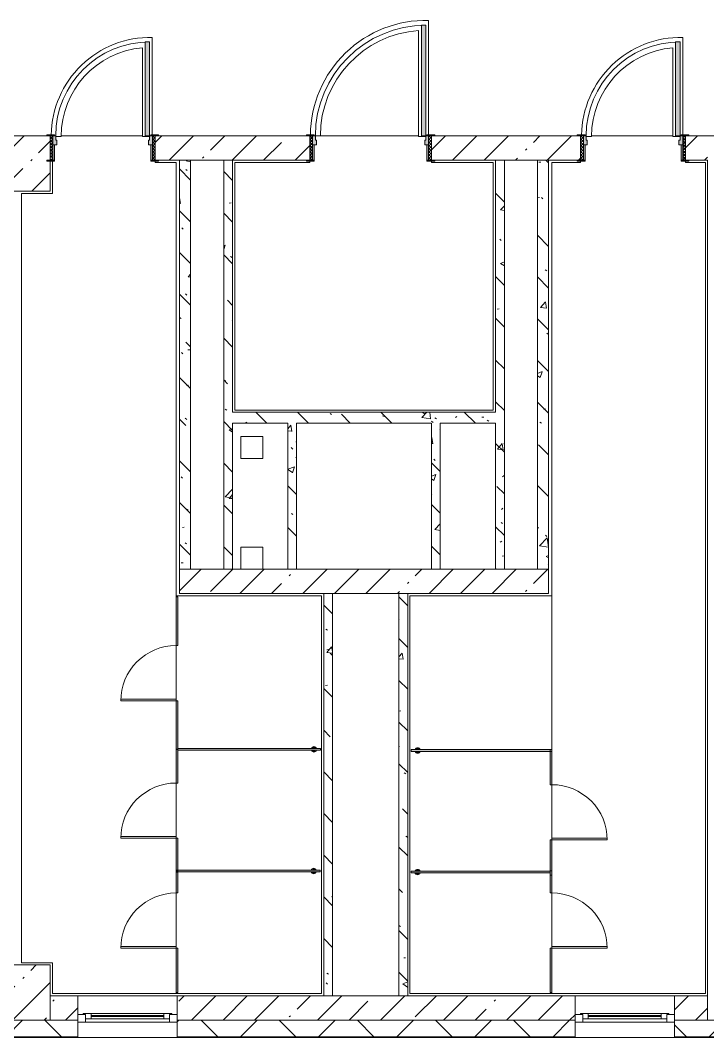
# Model space of a CAD drawing. Header units: millimetres. Extents: x 81469 to 279813, y -8553 to 29000.
# Drawn here: x 218443 to 224663, y -258 to 8945 of the extents above; entities that cross this region are included whole.
import ezdxf

# ---------------------------------------------------------------- set-up
doc = ezdxf.new("R2010")
doc.units = ezdxf.units.MM
for name, color, linetype, lineweight, true_color in [('A-DOOR-4', 7, 'Continuous', 5, 0xe2e2e2), ('A-DOOR-5', 7, 'Continuous', 5, 0xaaaaaa), ('A-DOOR-FRAM-2', 7, 'Continuous', 5, 0xe2e2e2), ('A-DOOR-FRAM-4', 7, 'Continuous', 5, 0xaaaaaa), ('A-FLOR-2', 7, 'Continuous', 5, 0xaaaaaa), ('A-GENM-3', 7, 'Continuous', 5, 0xe2ddcd), ('I-WALL-23', 7, 'Continuous', 5, 0x787878)]:
    doc.layers.add(name, color=color, linetype=linetype, lineweight=lineweight, true_color=true_color)
for name, color, linetype, lineweight in [('A-DOOR-6', 7, 'Continuous', 5), ('A-GENM-1', 7, 'Continuous', 5), ('A-GLAZ-3', 7, 'Continuous', 5), ('A-WALL', 7, 'Continuous', 9), ('A-WALL-4', 7, 'Continuous', 5), ('I-WALL-21', 7, 'Continuous', 5), ('S-COLS-1', 7, 'Continuous', 5)]:
    doc.layers.add(name, color=color, linetype=linetype, lineweight=lineweight)
pattern_1 = [(45, (152802.76, 0), (-285.1231, 285.1231), []), (45, (153087.9, 0), (-285.1231, 285.1231), [504.031, -100.806, 16.764, -84.042])]
pattern_2 = [(135, (152802.76, 0), (-377.1708, -377.1708), [533.4, -88.9, 17.78, -88.9]), (135, (152802.76, 376.94), (-377.1708, -377.1708), []), (50, (152802.76, 0), (637.6445, -55.7866), [66.675, -733.425]), (355, (152802.76, 0), (-123.3494, 668.699), [53.34, -586.74]), (100.451, (152855.9, -4.65), (514.299, 612.908), [56.665, -623.315]), (46.184, (152802.8, 177.8), (948.7764, -147.15), [100.012, -1100.137]), (96.636, (152881.8, 165.5), (830.909, 865.997), [84.998, -934.973]), (351.184, (152802.8, 177.8), (830.918, 865.988), [80.01, -880.11]), (21, (152891.66, 133.35), (530.6506, -357.9283), [66.675, -733.425]), (326, (152891.66, 133.35), (216.308, 644.6585), [53.34, -586.74]), (71.451, (152935.9, 103.5), (746.9596, 286.7243), [56.665, -623.315]), (37.5, (152802.76, 0), (10.8105, 295.9426), [16.764, -562.864, 16.764, -578.866, -588.962]), (37.5, (152802.76, 0), (10.8105, 295.9426), [-1175.258, 16.764, -572.198]), (7.5, (152802.76, 0), (233.8692, 350.6318), [16.764, -322.834, 16.764, -549.529, -224.472]), (7.5, (152802.76, 0), (233.8692, 350.6318), [-905.891, 16.764, -207.708]), (327.5, (152604.51, 0), (474.5678, -20.0513), [16.764, -205.486, 16.764, -676.656, -920.115]), (327.5, (152604.51, 0), (474.5678, -20.0513), [-915.67, 16.764, -903.351]), (317.5, (152515.6, 0), (518.4522, 88.9934), [16.764, -272.161, 16.764, -443.738, -653.415]), (317.5, (152515.6, 0), (518.4522, 88.9934), [-749.427, 16.764, -636.651])]

# ---------------------------------------------------------------- blocks, each defined once
blk = doc.blocks.new('BSC_Колонна _Прямоугольная - 500х500-V97-3_4_3_птичка')
at = {"layer": 'S-COLS-1'}
h = blk.add_hatch(dxfattribs=at)
h.set_pattern_fill('FP_55', color=256, style=0, pattern_type=2)
h.set_pattern_definition([(45, (-65660, -150), (-285.1231, 285.1231), []), (45, (-65374.88, -150), (-285.1231, 285.1231), [504.031, -100.806, 16.764, -84.042])])
h.paths.add_polyline_path([(-250, -250), (250, -250), (250, 250), (-250, 250)])
for p, q in [((250, 250), (-250, 250)), ((-250, 250), (-250, -250)), ((250, -250), (250, 250)), ((-250, -250), (250, -250))]:
    blk.add_line(p, q, dxfattribs=at)
blk = doc.blocks.new('BSC_Колонна _Прямоугольная - 500х500-V100-3_4_3_птичка')
at = {"layer": 'S-COLS-1'}
h = blk.add_hatch(dxfattribs=at)
h.set_pattern_fill('FP_58', color=256, style=0, pattern_type=2)
h.set_pattern_definition([(45, (-65660, -7650), (-285.1231, 285.1231), []), (45, (-65374.88, -7650), (-285.1231, 285.1231), [504.031, -100.806, 16.764, -84.042])])
h.paths.add_polyline_path([(-250, -250), (250, -250), (250, 22), (220, 22), (220, 30), (250, 30), (250, 250), (-250, 250), (-250, 30)])
for p, q in [((220, 250), (-250, 250)), ((-250, 250), (-250, -250)), ((250, -250), (250, 22)), ((-250, -250), (250, -250))]:
    blk.add_line(p, q, dxfattribs=at)
blk = doc.blocks.new('120_Окно_СКБ_1Ст - 120_Окно_СКБ_1Ст 900х2500_h_-22445987-3_4_3_птичка')
at = {"layer": 'A-GLAZ-3'}
for p, q in [((-450, -127), (-450, -57)), ((-450, -57), (-380, -57)), ((450, -57), (-450, -57)), ((-380, -57), (-380, -127)), ((380, -87), (-380, -87)), ((-380, -87), (-380, -127)), ((-330, -137), (-330, -87)), ((330, -137), (330, -87)), ((380, -127), (380, -57)), ((380, -57), (450, -57)), ((380, -127), (380, -87)), ((450, -57), (450, -127)), ((-380, -127), (-450, -127)), ((-450, -127), (-400, -127)), ((-380, -127), (-400, -127)), ((-400, -127), (-400, -137)), ((-400, -137), (400, -137)), ((400, -137), (-400, -137)), ((-330, -107), (330, -107)), ((330, -117), (-330, -117)), ((450, -127), (380, -127)), ((400, -127), (380, -127)), ((400, -127), (450, -127)), ((400, -137), (400, -127))]:
    blk.add_line(p, q, dxfattribs=at)
blk = doc.blocks.new('110_Дверь_СКБ_1Ст_Внутренняя1 - Д-7_л__950x2100h_Туалет-21784696-3_4_3_птичка')
at = {"layer": 'A-DOOR-4'}
h = blk.add_hatch(color=256, dxfattribs=at)
h.paths.add_polyline_path([(462.5, 30), (462.5, 110), (437.5, 110), (437.5, 70), (427.5, 70), (427.5, 30)])
h.paths.add_polyline_path([(-402.5, 30), (-402.5, 70), (-412.5, 70), (-412.5, 110), (-437.5, 110), (-437.5, 30)])
at = {"layer": 'A-DOOR-5'}
h = blk.add_hatch(dxfattribs=at)
h.set_pattern_fill('FP_10', color=256, style=0, pattern_type=2)
h.set_pattern_definition([(135, (1826.41, 174.685), (-14.14214, -14.14214), []), (225, (1826.41, 174.685), (14.14214, -14.14214), [])])
h.paths.add_polyline_path([(487.5, -110), (487.5, 110), (462.5, 110), (462.5, -110)])
at = {"layer": 'A-DOOR-FRAM-2'}
for points in [[(397.5, 110), (437.5, 110), (437.5, 960), (397.5, 960), (397.5, 538.8)], [(-422.5, 110), (-422.5, 118), (-492.5, 118), (-492.5, 110)], [(517.5, 110), (517.5, 118), (447.5, 118), (447.5, 110)], [(-422.5, -110), (-422.5, 30), (-437.5, 30), (-437.5, -110)], [(462.5, -110), (462.5, 30), (447.5, 30), (447.5, -110)], [(-422.5, -118), (-422.5, -110), (-492.5, -110), (-492.5, -118)], [(517.5, -118), (517.5, -110), (447.5, -110), (447.5, -118)]]:
    blk.add_hatch(color=256, dxfattribs=at).paths.add_polyline_path(points)
at = {"layer": 'A-DOOR-FRAM-4'}
h = blk.add_hatch(dxfattribs=at)
h.set_pattern_fill('FP_11', color=256, style=0, pattern_type=2)
h.set_pattern_definition([(45, (-296.384, 174.685), (-14.1421, 14.1421), []), (135, (-296.384, 174.685), (-14.1421, -14.1421), [])])
h.paths.add_polyline_path([(-437.5, -110), (-437.5, 110), (-462.5, 110), (-462.5, -110)])
at = {"layer": 'A-DOOR-5'}
for p, q in [((437.5, 960), (397.5, 960)), ((397.5, 960), (397.5, 110)), ((437.5, 110), (437.5, 960)), ((397.5, 110), (437.5, 110))]:
    blk.add_line(p, q, dxfattribs=at)
blk.add_arc((437.5, 110), 850, 90, 180, dxfattribs=at)
at = {"layer": 'A-DOOR-FRAM-4'}
for p, q in [((-422.5, 118), (-492.5, 118)), ((-492.5, 118), (-492.5, 110)), ((-492.5, 110), (-422.5, 110)), ((-437.5, 110), (-462.5, 110)), ((-462.5, 110), (-462.5, -110)), ((-412.5, 110), (-437.5, 110)), ((-437.5, 110), (-437.5, 30)), ((-437.5, -110), (-437.5, 110)), ((-422.5, 110), (-437.5, 110)), ((-437.5, 110), (-437.5, 109)), ((-437.5, 109), (-422.5, 109)), ((-422.5, 110), (-422.5, 118)), ((-422.5, 109), (-422.5, 110)), ((-412.5, 70), (-412.5, 110)), ((437.5, 110), (437.5, 70)), ((462.5, 110), (437.5, 110)), ((517.5, 118), (447.5, 118)), ((447.5, 118), (447.5, 110)), ((462.5, 110), (447.5, 110)), ((447.5, 110), (447.5, 109)), ((447.5, 110), (517.5, 110)), ((447.5, 109), (462.5, 109)), ((462.5, 30), (462.5, 110)), ((487.5, 110), (462.5, 110)), ((462.5, 110), (462.5, -110)), ((462.5, 109), (462.5, 110)), ((487.5, -110), (487.5, 110)), ((517.5, 110), (517.5, 118)), ((-437.5, 30), (-402.5, 30)), ((-422.5, 30), (-437.5, 30)), ((-437.5, 30), (-437.5, -110)), ((-422.5, -110), (-422.5, 30)), ((-402.5, 70), (-412.5, 70)), ((-402.5, 30), (-402.5, 70)), ((437.5, 70), (427.5, 70)), ((427.5, 70), (427.5, 30)), ((427.5, 30), (462.5, 30)), ((462.5, 30), (447.5, 30)), ((447.5, 30), (447.5, -110)), ((462.5, -110), (462.5, 30)), ((-422.5, -110), (-492.5, -110)), ((-492.5, -110), (-492.5, -118)), ((-492.5, -118), (-422.5, -118)), ((-462.5, -110), (-437.5, -110)), ((-437.5, -110), (-422.5, -110)), ((-422.5, -118), (-422.5, -110)), ((447.5, -110), (462.5, -110)), ((517.5, -110), (447.5, -110)), ((447.5, -110), (447.5, -118)), ((447.5, -118), (517.5, -118)), ((462.5, -110), (487.5, -110)), ((517.5, -118), (517.5, -110))]:
    blk.add_line(p, q, dxfattribs=at)
blk = doc.blocks.new('110_Дверь_СКБ_1Ст_Внутренняя1 - Д-4 1100x2100h_су мгн-V123-3_4_3_птичка')
at = {"layer": 'A-DOOR-4'}
h = blk.add_hatch(color=256, dxfattribs=at)
h.paths.add_polyline_path([(537.5, 30), (537.5, 110), (512.5, 110), (512.5, 70), (502.5, 70), (502.5, 30)])
h.paths.add_polyline_path([(-477.5, 30), (-477.5, 70), (-487.5, 70), (-487.5, 110), (-512.5, 110), (-512.5, 30)])
at = {"layer": 'A-DOOR-5'}
h = blk.add_hatch(dxfattribs=at)
h.set_pattern_fill('FP_84', color=256, style=0, pattern_type=2)
h.set_pattern_definition([(135, (1751.41, 174.685), (-14.14214, -14.14214), []), (225, (1751.41, 174.685), (14.14214, -14.14214), [])])
h.paths.add_polyline_path([(562.5, -110), (562.5, 110), (537.5, 110), (537.5, -110)])
at = {"layer": 'A-DOOR-FRAM-2'}
for points in [[(472.5, 110), (512.5, 110), (512.5, 1110), (472.5, 1110)], [(-497.5, 110), (-497.5, 118), (-567.5, 118), (-567.5, 110)], [(592.5, 110), (592.5, 118), (522.5, 118), (522.5, 110)], [(-497.5, -110), (-497.5, 30), (-512.5, 30), (-512.5, -110)], [(537.5, -110), (537.5, 30), (522.5, 30), (522.5, -110)], [(-497.5, -118), (-497.5, -110), (-567.5, -110), (-567.5, -118)], [(592.5, -118), (592.5, -110), (522.5, -110), (522.5, -118)]]:
    blk.add_hatch(color=256, dxfattribs=at).paths.add_polyline_path(points)
at = {"layer": 'A-DOOR-FRAM-4'}
h = blk.add_hatch(dxfattribs=at)
h.set_pattern_fill('FP_85', color=256, style=0, pattern_type=2)
h.set_pattern_definition([(45, (-371.384, 174.685), (-14.1421, 14.1421), []), (135, (-371.384, 174.685), (-14.1421, -14.1421), [])])
h.paths.add_polyline_path([(-512.5, -110), (-512.5, 110), (-537.5, 110), (-537.5, -110)])
at = {"layer": 'A-DOOR-5'}
for p, q in [((512.5, 1110), (472.5, 1110)), ((472.5, 1110), (472.5, 110)), ((512.5, 110), (512.5, 1110)), ((472.5, 110), (512.5, 110))]:
    blk.add_line(p, q, dxfattribs=at)
blk.add_arc((512.5, 110), 1000, 90, 180, dxfattribs=at)
at = {"layer": 'A-DOOR-FRAM-4'}
for p, q in [((-497.5, 118), (-567.5, 118)), ((-567.5, 118), (-567.5, 110)), ((-567.5, 110), (-497.5, 110)), ((-512.5, 110), (-537.5, 110)), ((-537.5, 110), (-537.5, -110)), ((-487.5, 110), (-512.5, 110)), ((-512.5, 110), (-512.5, 30)), ((-512.5, -110), (-512.5, 110)), ((-497.5, 110), (-512.5, 110)), ((-512.5, 110), (-512.5, 109)), ((-512.5, 109), (-497.5, 109)), ((-497.5, 110), (-497.5, 118)), ((-497.5, 109), (-497.5, 110)), ((-487.5, 70), (-487.5, 110)), ((512.5, 110), (512.5, 70)), ((537.5, 110), (512.5, 110)), ((592.5, 118), (522.5, 118)), ((522.5, 118), (522.5, 110)), ((537.5, 110), (522.5, 110)), ((522.5, 110), (522.5, 109)), ((522.5, 110), (592.5, 110)), ((522.5, 109), (537.5, 109)), ((537.5, 30), (537.5, 110)), ((562.5, 110), (537.5, 110)), ((537.5, 110), (537.5, -110)), ((537.5, 109), (537.5, 110)), ((562.5, -110), (562.5, 110)), ((592.5, 110), (592.5, 118)), ((-512.5, 30), (-477.5, 30)), ((-497.5, 30), (-512.5, 30)), ((-512.5, 30), (-512.5, -110)), ((-497.5, -110), (-497.5, 30)), ((-477.5, 70), (-487.5, 70)), ((-477.5, 30), (-477.5, 70)), ((512.5, 70), (502.5, 70)), ((502.5, 70), (502.5, 30)), ((502.5, 30), (537.5, 30)), ((537.5, 30), (522.5, 30)), ((522.5, 30), (522.5, -110)), ((537.5, -110), (537.5, 30)), ((-497.5, -110), (-567.5, -110)), ((-567.5, -110), (-567.5, -118)), ((-567.5, -118), (-497.5, -118)), ((-537.5, -110), (-512.5, -110)), ((-512.5, -110), (-497.5, -110)), ((-497.5, -118), (-497.5, -110)), ((522.5, -110), (537.5, -110)), ((592.5, -110), (522.5, -110)), ((522.5, -110), (522.5, -118)), ((522.5, -118), (592.5, -118)), ((537.5, -110), (562.5, -110)), ((592.5, -118), (592.5, -110))]:
    blk.add_line(p, q, dxfattribs=at)
blk = doc.blocks.new('131_Сантехническая перегородка_Дверь_ поз_4 - СД-1-V229-3_4_3_птичка')
at = {"layer": 'A-GENM-3'}
for points in [[(-190, -8), (250, -8), (250, 8), (-190, 8)], [(750, -8), (1190, -8), (1190, 8), (750, 8)]]:
    blk.add_hatch(color=256, dxfattribs=at).paths.add_polyline_path(points)
at = {"layer": 'A-DOOR-6'}
for p, q in [((266, 508), (250, 508)), ((250, 8), (250, 508)), ((266, 8), (266, 508)), ((266, 8), (250, 8))]:
    blk.add_line(p, q, dxfattribs=at)
blk.add_arc((250, 8), 500, 360, 90, dxfattribs=at)
at = {"layer": 'A-GENM-1'}
for p, q in [((250, 8), (-190, 8)), ((-190, 8), (-190, -8)), ((250, -8), (250, 8)), ((1190, 8), (750, 8)), ((750, 8), (750, -8)), ((1190, -8), (1190, 8)), ((-190, -8), (250, -8)), ((750, -8), (1190, -8))]:
    blk.add_line(p, q, dxfattribs=at)
blk = doc.blocks.new('131_Сантехническая перегородка_Дверь - СД-1-V230-3_4_3_птичка')
at = {"layer": 'A-GENM-3'}
for points in [[(0, -8), (317.3, -8), (317.3, 8), (0, 8)], [(817.3, 8), (817.3, -8), (1134.7, -8), (1134.7, 8)]]:
    blk.add_hatch(color=256, dxfattribs=at).paths.add_polyline_path(points)
at = {"layer": 'A-DOOR-6'}
for p, q in [((333.3, -8), (317.3, -8)), ((317.3, -8), (317.3, -508)), ((333.3, -8), (333.3, -508)), ((333.3, -508), (317.3, -508))]:
    blk.add_line(p, q, dxfattribs=at)
blk.add_arc((317.3, -8), 500, 270, 0, dxfattribs=at)
at = {"layer": 'A-GENM-1'}
for p, q in [((317.3, 8), (0, 8)), ((0, 8), (0, -8)), ((317.3, -8), (317.3, 8)), ((1134.7, 8), (817.3, 8)), ((817.3, 8), (817.3, -8)), ((1134.7, -8), (1134.7, 8)), ((0, -8), (317.3, -8)), ((817.3, -8), (1134.7, -8))]:
    blk.add_line(p, q, dxfattribs=at)
blk = doc.blocks.new('131_Сантехническая перегородка_Дверь - СД-1-V231-3_4_3_птичка')
at = {"layer": 'A-GENM-3'}
for points in [[(0, -8), (305.2, -8), (305.2, 8), (0, 8)], [(805.2, -8), (1110.4, -8), (1110.4, 8), (805.2, 8)]]:
    blk.add_hatch(color=256, dxfattribs=at).paths.add_polyline_path(points)
at = {"layer": 'A-DOOR-6'}
for p, q in [((321.2, 508), (305.2, 508)), ((305.2, 8), (305.2, 508)), ((321.2, 8), (321.2, 508)), ((321.2, 8), (305.2, 8))]:
    blk.add_line(p, q, dxfattribs=at)
blk.add_arc((305.2, 8), 500, 360, 90, dxfattribs=at)
at = {"layer": 'A-GENM-1'}
for p, q in [((305.2, 8), (0, 8)), ((0, 8), (0, -8)), ((305.2, -8), (305.2, 8)), ((1110.4, 8), (805.2, 8)), ((805.2, 8), (805.2, -8)), ((1110.4, -8), (1110.4, 8)), ((0, -8), (305.2, -8)), ((805.2, -8), (1110.4, -8))]:
    blk.add_line(p, q, dxfattribs=at)
blk = doc.blocks.new('131_Сантехническая перегородка_Дверь_сдвиг_ - СД-1-V232-3_4_3_птичка')
at = {"layer": 'A-GENM-3'}
for points in [[(0, -8), (400, -8), (400, 8), (0, 8)], [(900, -8), (1100, -8), (1100, 8), (900, 8)]]:
    blk.add_hatch(color=256, dxfattribs=at).paths.add_polyline_path(points)
at = {"layer": 'A-DOOR-6'}
for p, q in [((416, 508), (400, 508)), ((400, 8), (400, 508)), ((416, 8), (416, 508)), ((416, 8), (400, 8))]:
    blk.add_line(p, q, dxfattribs=at)
blk.add_arc((400, 8), 500, 360, 90, dxfattribs=at)
at = {"layer": 'A-GENM-1'}
for p, q in [((400, 8), (0, 8)), ((0, 8), (0, -8)), ((400, -8), (400, 8)), ((1100, 8), (900, 8)), ((900, 8), (900, -8)), ((1100, -8), (1100, 8)), ((0, -8), (400, -8)), ((900, -8), (1100, -8))]:
    blk.add_line(p, q, dxfattribs=at)
blk = doc.blocks.new('131_Сантехническая перегородка_Дверь_сдвиг_ - СД-1-V233-3_4_3_птичка')
at = {"layer": 'A-GENM-3'}
for points in [[(0, -8), (400, -8), (400, 8), (0, 8)], [(900, 8), (900, -8), (1100, -8), (1100, 8)]]:
    blk.add_hatch(color=256, dxfattribs=at).paths.add_polyline_path(points)
at = {"layer": 'A-DOOR-6'}
for p, q in [((416, -8), (400, -8)), ((400, -8), (400, -508)), ((416, -8), (416, -508)), ((416, -508), (400, -508))]:
    blk.add_line(p, q, dxfattribs=at)
blk.add_arc((400, -8), 500, 270, 0, dxfattribs=at)
at = {"layer": 'A-GENM-1'}
for p, q in [((400, 8), (0, 8)), ((0, 8), (0, -8)), ((400, -8), (400, 8)), ((1100, 8), (900, 8)), ((900, 8), (900, -8)), ((1100, -8), (1100, 8)), ((0, -8), (400, -8)), ((900, -8), (1100, -8))]:
    blk.add_line(p, q, dxfattribs=at)
blk = doc.blocks.new('131_Сантехническая перегородка - СП-4-V234-3_4_3_птичка')
at = {"layer": 'A-GENM-3'}
blk.add_hatch(color=256, dxfattribs=at).paths.add_polyline_path([(1330, -8), (1330, 8), (55.2, 8), (55.2, -8), (798.9, -8)])
at = {"layer": 'A-GENM-1'}
for p, q in [((1330, 8), (55.2, 8)), ((55.2, 8), (55.2, -8)), ((1330, -8), (1330, 8)), ((55.2, -8), (1330, -8))]:
    blk.add_line(p, q, dxfattribs=at)
at = {"layer": 'A-GENM-1', "flags": 128}
for points in [[(126.7, 8), (126.3, 8.5), (126, 9), (125.6, 9.5), (125.2, 9.9), (124.8, 10.4), (124.4, 10.8), (123.9, 11.2), (123.5, 11.6), (123, 12), (122.5, 12.3), (122, 12.7), (121.5, 13), (121, 13.3), (120.5, 13.6), (119.9, 13.8), (119.4, 14), (118.8, 14.3), (118.2, 14.4), (117.6, 14.6), (117, 14.7), (116.5, 14.9), (115.9, 14.9), (115.3, 15), (114.7, 15.1), (114.1, 15.1), (113.5, 15.1), (112.8, 15), (112.2, 15), (111.7, 14.9), (111.1, 14.8), (110.5, 14.7), (109.9, 14.5), (109.3, 14.4), (108.7, 14.2), (108.2, 13.9), (107.6, 13.7), (107.1, 13.4), (106.5, 13.2), (106, 12.9), (105.5, 12.5), (105, 12.2), (104.5, 11.8), (104.1, 11.4), (103.6, 11), (103.2, 10.6), (102.8, 10.2), (102.4, 9.7), (102, 9.3), (101.6, 8.8), (101.3, 8.3), (101.1, 8)], [(101.1, -8), (101.4, -8.5), (101.8, -9), (102.2, -9.5), (102.6, -9.9), (103, -10.4), (103.4, -10.8), (103.8, -11.2), (104.3, -11.6), (104.7, -12), (105.2, -12.3), (105.7, -12.7), (106.2, -13), (106.8, -13.3), (107.3, -13.6), (107.9, -13.8), (108.4, -14), (109, -14.3), (109.6, -14.4), (110.1, -14.6), (110.7, -14.7), (111.3, -14.9), (111.9, -14.9), (112.5, -15), (113.1, -15.1), (113.7, -15.1), (114.3, -15.1), (114.9, -15), (115.5, -15), (116.1, -14.9), (116.7, -14.8), (117.3, -14.7), (117.9, -14.5), (118.5, -14.4), (119, -14.2), (119.6, -13.9), (120.2, -13.7), (120.7, -13.4), (121.2, -13.2), (121.7, -12.9), (122.3, -12.5), (122.7, -12.2), (123.2, -11.8), (123.7, -11.4), (124.1, -11), (124.6, -10.6), (125, -10.2), (125.4, -9.7), (125.8, -9.3), (126.1, -8.8), (126.5, -8.3), (126.7, -8)]]:
    blk.add_lwpolyline(points, dxfattribs=at)
at = {"layer": 'A-GENM-1'}
for radius, start, end in [(24.6, 19.91127, 160.08873), (17.6, 45, 135), (17.6, 45, 135), (15.1, 45, 135), (24.6, 199.91127, 340.08873), (17.6, 225, 315), (17.6, 225, 315), (15.1, 225, 315)]:
    blk.add_arc((113.9, 0), radius, start, end, dxfattribs=at)
blk = doc.blocks.new('131_Сантехническая перегородка - СП-4-V235-3_4_3_птичка')
at = {"layer": 'A-GENM-3'}
blk.add_hatch(color=256, dxfattribs=at).paths.add_polyline_path([(1330, -8), (1330, 8), (71.3, 8), (71.3, -8), (815.1, -8)])
at = {"layer": 'A-GENM-1'}
for p, q in [((1330, 8), (71.3, 8)), ((71.3, 8), (71.3, -8)), ((1330, -8), (1330, 8)), ((71.3, -8), (1330, -8))]:
    blk.add_line(p, q, dxfattribs=at)
at = {"layer": 'A-GENM-1', "flags": 128}
for points in [[(142.8, 8), (142.5, 8.5), (142.1, 9), (141.8, 9.5), (141.4, 9.9), (141, 10.4), (140.5, 10.8), (140.1, 11.2), (139.6, 11.6), (139.2, 12), (138.7, 12.3), (138.2, 12.7), (137.7, 13), (137.1, 13.3), (136.6, 13.6), (136.1, 13.8), (135.5, 14), (134.9, 14.3), (134.4, 14.4), (133.8, 14.6), (133.2, 14.7), (132.6, 14.9), (132, 14.9), (131.4, 15), (130.8, 15.1), (130.2, 15.1), (129.6, 15.1), (129, 15), (128.4, 15), (127.8, 14.9), (127.2, 14.8), (126.6, 14.7), (126, 14.5), (125.4, 14.4), (124.9, 14.2), (124.3, 13.9), (123.8, 13.7), (123.2, 13.4), (122.7, 13.2), (122.2, 12.9), (121.7, 12.5), (121.2, 12.2), (120.7, 11.8), (120.2, 11.4), (119.8, 11), (119.3, 10.6), (118.9, 10.2), (118.5, 9.7), (118.1, 9.3), (117.8, 8.8), (117.4, 8.3), (117.3, 8)], [(117.3, -8), (117.6, -8.5), (117.9, -9), (118.3, -9.5), (118.7, -9.9), (119.1, -10.4), (119.5, -10.8), (120, -11.2), (120.4, -11.6), (120.9, -12), (121.4, -12.3), (121.9, -12.7), (122.4, -13), (122.9, -13.3), (123.5, -13.6), (124, -13.8), (124.6, -14), (125.1, -14.3), (125.7, -14.4), (126.3, -14.6), (126.9, -14.7), (127.5, -14.9), (128.1, -14.9), (128.7, -15), (129.3, -15.1), (129.9, -15.1), (130.5, -15.1), (131.1, -15), (131.7, -15), (132.3, -14.9), (132.9, -14.8), (133.4, -14.7), (134, -14.5), (134.6, -14.4), (135.2, -14.2), (135.7, -13.9), (136.3, -13.7), (136.8, -13.4), (137.4, -13.2), (137.9, -12.9), (138.4, -12.5), (138.9, -12.2), (139.4, -11.8), (139.8, -11.4), (140.3, -11), (140.7, -10.6), (141.1, -10.2), (141.5, -9.7), (141.9, -9.3), (142.3, -8.8), (142.6, -8.3), (142.8, -8)]]:
    blk.add_lwpolyline(points, dxfattribs=at)
at = {"layer": 'A-GENM-1'}
for radius, start, end in [(24.6, 19.91127, 160.08873), (17.6, 45, 135), (17.6, 45, 135), (15.1, 45, 135), (24.6, 199.91127, 340.08873), (17.6, 225, 315), (17.6, 225, 315), (15.1, 225, 315)]:
    blk.add_arc((130, 0), radius, start, end, dxfattribs=at)
blk = doc.blocks.new('131_Сантехническая перегородка - СП-4-V236-3_4_3_птичка')
at = {"layer": 'A-GENM-3'}
blk.add_hatch(color=256, dxfattribs=at).paths.add_polyline_path([(1330, 8), (39.9, 8), (39.9, -8), (1330, -8)])
at = {"layer": 'A-GENM-1'}
for p, q in [((1330, 8), (39.9, 8)), ((39.9, 8), (39.9, -8)), ((1330, -8), (1330, 8)), ((39.9, -8), (1330, -8))]:
    blk.add_line(p, q, dxfattribs=at)
at = {"layer": 'A-GENM-1', "flags": 128}
for points in [[(111.4, 8), (111, 8.5), (110.7, 9), (110.3, 9.5), (109.9, 9.9), (109.5, 10.4), (109.1, 10.8), (108.6, 11.2), (108.2, 11.6), (107.7, 12), (107.2, 12.3), (106.7, 12.7), (106.2, 13), (105.7, 13.3), (105.2, 13.6), (104.6, 13.8), (104, 14), (103.5, 14.3), (102.9, 14.4), (102.3, 14.6), (101.7, 14.7), (101.1, 14.9), (100.6, 14.9), (100, 15), (99.4, 15.1), (98.7, 15.1), (98.1, 15.1), (97.5, 15), (96.9, 15), (96.3, 14.9), (95.8, 14.8), (95.2, 14.7), (94.6, 14.5), (94, 14.4), (93.4, 14.2), (92.9, 13.9), (92.3, 13.7), (91.8, 13.4), (91.2, 13.2), (90.7, 12.9), (90.2, 12.5), (89.7, 12.2), (89.2, 11.8), (88.8, 11.4), (88.3, 11), (87.9, 10.6), (87.5, 10.2), (87.1, 9.7), (86.7, 9.3), (86.3, 8.8), (86, 8.3), (85.8, 8)], [(85.8, -8), (86.1, -8.5), (86.5, -9), (86.9, -9.5), (87.2, -9.9), (87.6, -10.4), (88.1, -10.8), (88.5, -11.2), (89, -11.6), (89.4, -12), (89.9, -12.3), (90.4, -12.7), (90.9, -13), (91.5, -13.3), (92, -13.6), (92.6, -13.8), (93.1, -14), (93.7, -14.3), (94.3, -14.4), (94.8, -14.6), (95.4, -14.7), (96, -14.9), (96.6, -14.9), (97.2, -15), (97.8, -15.1), (98.4, -15.1), (99, -15.1), (99.6, -15), (100.2, -15), (100.8, -14.9), (101.4, -14.8), (102, -14.7), (102.6, -14.5), (103.2, -14.4), (103.7, -14.2), (104.3, -13.9), (104.8, -13.7), (105.4, -13.4), (105.9, -13.2), (106.4, -12.9), (106.9, -12.5), (107.4, -12.2), (107.9, -11.8), (108.4, -11.4), (108.8, -11), (109.3, -10.6), (109.7, -10.2), (110.1, -9.7), (110.5, -9.3), (110.8, -8.8), (111.2, -8.3), (111.4, -8)]]:
    blk.add_lwpolyline(points, dxfattribs=at)
at = {"layer": 'A-GENM-1'}
for radius, start, end in [(24.6, 19.91127, 160.08873), (17.6, 45, 135), (17.6, 45, 135), (15.1, 45, 135), (24.6, 199.91127, 340.08873), (17.6, 225, 315), (17.6, 225, 315), (15.1, 225, 315)]:
    blk.add_arc((98.6, 0), radius, start, end, dxfattribs=at)
blk = doc.blocks.new('131_Сантехническая перегородка - СП-4-V237-3_4_3_птичка')
at = {"layer": 'A-GENM-3'}
blk.add_hatch(color=256, dxfattribs=at).paths.add_polyline_path([(1330, 8), (25.5, 8), (25.5, -8), (1330, -8)])
at = {"layer": 'A-GENM-1'}
for p, q in [((1330, 8), (25.5, 8)), ((25.5, 8), (25.5, -8)), ((1330, -8), (1330, 8)), ((25.5, -8), (1330, -8))]:
    blk.add_line(p, q, dxfattribs=at)
at = {"layer": 'A-GENM-1', "flags": 128}
for points in [[(97, 8), (96.7, 8.5), (96.3, 9), (95.9, 9.5), (95.5, 9.9), (95.1, 10.4), (94.7, 10.8), (94.3, 11.2), (93.8, 11.6), (93.3, 12), (92.9, 12.3), (92.4, 12.7), (91.8, 13), (91.3, 13.3), (90.8, 13.6), (90.2, 13.8), (89.7, 14), (89.1, 14.3), (88.5, 14.4), (88, 14.6), (87.4, 14.7), (86.8, 14.9), (86.2, 14.9), (85.6, 15), (85, 15.1), (84.4, 15.1), (83.8, 15.1), (83.2, 15), (82.6, 15), (82, 14.9), (81.4, 14.8), (80.8, 14.7), (80.2, 14.5), (79.6, 14.4), (79.1, 14.2), (78.5, 13.9), (77.9, 13.7), (77.4, 13.4), (76.9, 13.2), (76.4, 12.9), (75.8, 12.5), (75.3, 12.2), (74.9, 11.8), (74.4, 11.4), (74, 11), (73.5, 10.6), (73.1, 10.2), (72.7, 9.7), (72.3, 9.3), (72, 8.8), (71.6, 8.3), (71.4, 8)], [(71.4, -8), (71.8, -8.5), (72.1, -9), (72.5, -9.5), (72.9, -9.9), (73.3, -10.4), (73.7, -10.8), (74.1, -11.2), (74.6, -11.6), (75.1, -12), (75.6, -12.3), (76.1, -12.7), (76.6, -13), (77.1, -13.3), (77.6, -13.6), (78.2, -13.8), (78.7, -14), (79.3, -14.3), (79.9, -14.4), (80.5, -14.6), (81.1, -14.7), (81.6, -14.9), (82.2, -14.9), (82.8, -15), (83.4, -15.1), (84, -15.1), (84.6, -15.1), (85.2, -15), (85.8, -15), (86.4, -14.9), (87, -14.8), (87.6, -14.7), (88.2, -14.5), (88.8, -14.4), (89.4, -14.2), (89.9, -13.9), (90.5, -13.7), (91, -13.4), (91.6, -13.2), (92.1, -12.9), (92.6, -12.5), (93.1, -12.2), (93.6, -11.8), (94, -11.4), (94.5, -11), (94.9, -10.6), (95.3, -10.2), (95.7, -9.7), (96.1, -9.3), (96.5, -8.8), (96.8, -8.3), (97, -8)]]:
    blk.add_lwpolyline(points, dxfattribs=at)
at = {"layer": 'A-GENM-1'}
for radius, start, end in [(24.6, 19.91127, 160.08873), (17.6, 45, 135), (17.6, 45, 135), (15.1, 45, 135), (24.6, 199.91127, 340.08873), (17.6, 225, 315), (17.6, 225, 315), (15.1, 225, 315)]:
    blk.add_arc((84.2, 0), radius, start, end, dxfattribs=at)

msp = doc.modelspace()

# ---------------------------------------------------------------- hatches: boundary and pattern name
at = {"layer": 'A-WALL-4'}
h = msp.add_hatch(dxfattribs=at)
h.set_pattern_fill('FP_68', color=256, style=0, pattern_type=2)
h.set_pattern_definition([(45, (152802.76, 0), (-353.5534, 353.5534), []), (135, (152802.76, 0), (-353.5534, -353.5534), [])])
h.paths.add_polyline_path([(223462.8, -250), (223462.8, -100), (219862.8, -100), (219862.8, -250), (222722.5, -250)])
h.paths.add_polyline_path([(228502.8, -250), (228502.8, -100), (224362.8, -100), (224362.8, -250), (228315.7, -250)])
h.paths.add_polyline_path([(209712.8, -250), (210612.8, -250), (210612.8, -100), (209429.9, -100), (209429.9, -250), (209671.7, -250)])
h.paths.add_polyline_path([(214212.8, -250), (214412.8, -250), (214412.8, -100), (213712.8, -100), (213712.8, -250)])
h.paths.add_polyline_path([(216512.8, -250), (217062.8, -250), (217062.8, -100), (216512.8, -100)])
h.paths.add_polyline_path([(218712.8, -250), (218962.8, -250), (218962.8, -100), (217962.8, -100), (217962.8, -250), (218212.8, -250)])
at = {"layer": 'I-WALL-21'}
h = msp.add_hatch(dxfattribs=at)
h.set_pattern_fill('FP_64', color=256, style=0, pattern_type=2)
h.set_pattern_definition(pattern_1)
h.paths.add_polyline_path([(223482.8, 7680), (223512.8, 7680), (223512.8, 7900), (222162.8, 7900), (222162.8, 7680), (223222.8, 7680)])
h.paths.add_polyline_path([(224462.8, 7680), (224662.8, 7680), (224662.8, 7900), (224462.8, 7900), (224462.8, 7750.3)])
h.paths.add_polyline_path([(219692.8, 7680), (221062.8, 7680), (221062.8, 7900), (219662.8, 7900), (219662.8, 7680)])
h = msp.add_hatch(dxfattribs=at)
h.set_pattern_fill('FP_64', color=256, style=0, pattern_type=2)
h.set_pattern_definition(pattern_1)
h.paths.add_polyline_path([(221267.8, 3760), (223222.8, 3760), (223222.8, 3980), (219882.8, 3980), (219882.8, 3760), (221187.8, 3760)])
h = msp.add_hatch(dxfattribs=at)
h.set_pattern_fill('FP_64', color=256, style=0, pattern_type=2)
h.set_pattern_definition(pattern_1)
h.paths.add_polyline_path([(223462.8, -100), (223462.8, 120), (219862.8, 120), (219862.8, -100), (222722.5, -100)])
h.paths.add_polyline_path([(224586.9, -100), (224662.8, -100), (224662.8, 120), (224362.8, 120), (224362.8, -100)])
h.paths.add_polyline_path([(218962.8, -100), (218962.8, 120), (218712.8, 120), (218712.8, -100)])
at = {"layer": 'I-WALL-23'}
h = msp.add_hatch(dxfattribs=at)
h.set_pattern_fill('FP_72', color=256, style=0, pattern_type=2)
h.set_pattern_definition(pattern_2)
h.paths.add_polyline_path([(219982.8, 3980), (219982.8, 7680), (219882.8, 7680), (219882.8, 3980)])
h = msp.add_hatch(dxfattribs=at)
h.set_pattern_fill('FP_72', color=256, style=0, pattern_type=2)
h.set_pattern_definition(pattern_2)
h.paths.add_polyline_path([(220282.8, 3980), (220362.8, 3980), (220362.8, 7680), (220282.8, 7680), (220282.8, 4279.6)])
h = msp.add_hatch(dxfattribs=at)
h.set_pattern_fill('FP_72', color=256, style=0, pattern_type=2)
h.set_pattern_definition(pattern_2)
h.paths.add_polyline_path([(222822.8, 3980), (222822.8, 7680), (222742.8, 7680), (222742.8, 3980)])
h = msp.add_hatch(dxfattribs=at)
h.set_pattern_fill('FP_72', color=256, style=0, pattern_type=2)
h.set_pattern_definition(pattern_2)
h.paths.add_polyline_path([(223222.8, 3980), (223222.8, 7680), (223122.8, 7680), (223122.8, 3980)])
h = msp.add_hatch(dxfattribs=at)
h.set_pattern_fill('FP_72', color=256, style=0, pattern_type=2)
h.set_pattern_definition(pattern_2)
h.paths.add_polyline_path([(222742.8, 5300), (222742.8, 5400), (220362.8, 5400), (220362.8, 5300), (222242.8, 5300)])
h = msp.add_hatch(dxfattribs=at)
h.set_pattern_fill('FP_72', color=256, style=0, pattern_type=2)
h.set_pattern_definition(pattern_2)
h.paths.add_polyline_path([(220942.8, 3980), (220942.8, 5300), (220862.8, 5300), (220862.8, 3980)])
h = msp.add_hatch(dxfattribs=at)
h.set_pattern_fill('FP_72', color=256, style=0, pattern_type=2)
h.set_pattern_definition(pattern_2)
h.paths.add_polyline_path([(222242.8, 3980), (222242.8, 5300), (222162.8, 5300), (222162.8, 3980)])
h = msp.add_hatch(dxfattribs=at)
h.set_pattern_fill('FP_72', color=256, style=0, pattern_type=2)
h.set_pattern_definition(pattern_2)
h.paths.add_polyline_path([(221267.8, 120), (221267.8, 3760), (221187.8, 3760), (221187.8, 120)])
h = msp.add_hatch(dxfattribs=at)
h.set_pattern_fill('FP_72', color=256, style=0, pattern_type=2)
h.set_pattern_definition(pattern_2)
h.paths.add_polyline_path([(221948.6, 120), (221948.6, 3760), (221868.6, 3760), (221868.6, 120)])

# ---------------------------------------------------------------- linework, layer by layer
at = {"layer": 'A-FLOR-2'}
for p, q in [((222136.9, 7908), (222136.9, 8944.7)), ((222046.9, 8852.7), (222046.9, 7895.1)), ((219636.9, 7908), (219636.9, 8789.8)), ((224436.9, 7908), (224436.9, 8789.8)), ((219546.9, 8697), (219546.9, 7895.1)), ((224346.9, 8697), (224346.9, 7895.1)), ((218762.8, 7895.1), (218811.9, 7895.1)), ((218812.3, 7900), (219546.9, 7900)), ((219546.9, 7895.1), (219612.8, 7895.1)), ((221112.8, 7900), (221157.8, 7900)), ((222046.9, 7900), (221157.8, 7900)), ((222046.9, 7895.1), (222112.8, 7895.1)), ((223562.8, 7895.1), (223611.9, 7895.1)), ((223612.3, 7900), (224346.9, 7900)), ((224346.9, 7895.1), (224412.8, 7895.1)), ((218732.8, 7672), (218732.8, 7380)), ((219662.8, 7660), (219662.8, 7672)), ((219851.8, 7660), (219662.8, 7660)), ((219851.8, 7660), (219851.8, 3729)), ((221062.8, 7660), (220382.8, 7660)), ((220382.8, 7660), (220382.8, 5420)), ((221062.8, 7672), (221062.8, 7660)), ((222162.8, 7660), (222162.8, 7672)), ((222722.8, 7660), (222162.8, 7660)), ((222722.8, 5420), (222722.8, 7660)), ((223512.8, 7660), (223253.8, 7660)), ((223253.8, 2347.5), (223253.8, 7660)), ((223512.8, 7672), (223512.8, 7660)), ((224462.8, 7660), (224462.8, 7672)), ((224642.8, 7660), (224462.8, 7660)), ((224642.8, 140), (224642.8, 7660)), ((218732.8, 7380), (218452.8, 7380)), ((218452.8, 7380), (218452.8, 420)), ((220382.8, 5420), (222722.8, 5420)), ((220437.8, 4980), (220437.8, 5180)), ((220437.8, 5180), (220637.8, 5180)), ((220637.8, 5180), (220637.8, 4980)), ((220637.8, 4980), (220437.8, 4980)), ((220437.8, 3980), (220437.8, 4180)), ((220437.8, 4180), (220637.8, 4180)), ((220637.8, 4180), (220637.8, 3980)), ((221167.8, 3740), (219851.8, 3740)), ((221167.8, 140), (221167.8, 3740)), ((221967.8, 3740), (221967.8, 140)), ((223253.8, 3740), (221967.8, 3740)), ((219851.8, 2789), (219851.8, 3289)), ((219851.8, 1545.2), (219851.8, 2045.2)), ((223253.8, 2030.1), (223253.8, 1530.1)), ((219851.8, 551), (219851.8, 1051)), ((223253.8, 1051), (223253.8, 551)), ((218452.8, 420), (218732.8, 420)), ((218732.8, 420), (218732.8, 140)), ((218732.8, 140), (221167.8, 140)), ((219851.8, 140), (219851.8, 151)), ((221967.8, 140), (224642.8, 140)), ((223253.8, 151), (223253.8, 140))]:
    msp.add_line(p, q, dxfattribs=at)
for centre, radius, start, end in [((222112.8, 7900), 1045, 88.67391, 179.56055), ((222112.8, 7900), 955, 93.9518, 180), ((219616.9, 7895.1), 895, 88.71954, 179.17007), ((224416.9, 7895.1), 895, 88.71954, 179.17007), ((219616.9, 7895.1), 805, 94.98854, 180), ((224416.9, 7895.1), 805, 94.98854, 180)]:
    msp.add_arc(centre, radius, start, end, dxfattribs=at)
at = {"layer": 'A-WALL'}
for p, q in [((219982.8, 7680), (219882.8, 7680)), ((220362.8, 7680), (220282.8, 7680)), ((222822.8, 7680), (222742.8, 7680)), ((223222.8, 7680), (223122.8, 7680)), ((219882.8, 3980), (219982.8, 3980)), ((220282.8, 3980), (220362.8, 3980)), ((220862.8, 3980), (220942.8, 3980)), ((222162.8, 3980), (222242.8, 3980)), ((222742.8, 3980), (222822.8, 3980)), ((223122.8, 3980), (223222.8, 3980)), ((221267.8, 3760), (221187.8, 3760)), ((221948.6, 3760), (221868.6, 3760)), ((221187.8, 120), (221267.8, 120)), ((221868.6, 120), (221948.6, 120)), ((218962.8, -100), (218712.8, -100)), ((223462.8, -100), (219862.8, -100)), ((224362.8, -100), (228502.8, -100)), ((217962.8, -250), (218962.8, -250)), ((217962.8, -253), (218962.8, -253)), ((219862.8, -250), (223462.8, -250)), ((219862.8, -253), (223462.8, -253)), ((224362.8, -250), (228652.8, -250)), ((224362.8, -253), (228655.8, -253))]:
    msp.add_line(p, q, dxfattribs=at)
at = {"layer": 'A-WALL-4'}
for p, q in [((218962.8, -258), (218962.8, -100)), ((219862.8, -100), (219862.8, -258)), ((223462.8, -258), (223462.8, -100)), ((224362.8, -100), (224362.8, -258)), ((208312.8, -258), (218962.8, -258)), ((218962.8, -258), (228660.8, -258))]:
    msp.add_line(p, q, dxfattribs=at)
at = {"layer": 'I-WALL-21'}
for p, q in [((221032.8, 7900), (219692.8, 7900)), ((223482.8, 7900), (222192.8, 7900)), ((224662.8, 7900), (224492.8, 7900)), ((225052.8, 7900), (224662.8, 7900)), ((219692.8, 7680), (219882.8, 7680)), ((219882.8, 7680), (219882.8, 3760)), ((219982.8, 3980), (219982.8, 7680)), ((219982.8, 7680), (220282.8, 7680)), ((220282.8, 7680), (220282.8, 3980)), ((220362.8, 5400), (220362.8, 7680)), ((220362.8, 7680), (221032.8, 7680)), ((222192.8, 7680), (222742.8, 7680)), ((222742.8, 7680), (222742.8, 5400)), ((222822.8, 3980), (222822.8, 7680)), ((222822.8, 7680), (223122.8, 7680)), ((223122.8, 7680), (223122.8, 3980)), ((223222.8, 3760), (223222.8, 7680)), ((223222.8, 7680), (223482.8, 7680)), ((224492.8, 7680), (224662.8, 7680)), ((224662.8, -100), (224662.8, 7680)), ((222742.8, 5400), (220362.8, 5400)), ((220362.8, 3980), (220362.8, 5300)), ((220362.8, 5300), (220862.8, 5300)), ((220862.8, 5300), (220862.8, 3980)), ((220942.8, 5300), (222162.8, 5300)), ((220942.8, 3980), (220942.8, 5300)), ((222162.8, 5300), (222162.8, 3980)), ((222242.8, 5300), (222742.8, 5300)), ((222242.8, 3980), (222242.8, 5300)), ((222742.8, 5300), (222742.8, 3980)), ((220282.8, 3980), (219982.8, 3980)), ((220862.8, 3980), (220362.8, 3980)), ((222162.8, 3980), (220942.8, 3980)), ((222742.8, 3980), (222242.8, 3980)), ((223122.8, 3980), (222822.8, 3980)), ((219882.8, 3760), (221187.8, 3760)), ((221187.8, 3760), (221187.8, 120)), ((221267.8, 3760), (221868.6, 3760)), ((221267.8, 120), (221267.8, 3760)), ((221868.6, 3760), (221868.6, 120)), ((221948.6, 3760), (223222.8, 3760)), ((221948.6, 120), (221948.6, 3760)), ((221187.8, 120), (218712.8, 120)), ((218962.8, -100), (218962.8, 120)), ((219862.8, 120), (219862.8, -100)), ((221868.6, 120), (221267.8, 120)), ((224662.8, 120), (221948.6, 120)), ((223462.8, -100), (223462.8, 120)), ((224362.8, 120), (224362.8, -100))]:
    msp.add_line(p, q, dxfattribs=at)

# ---------------------------------------------------------------- block references
at = {"layer": 'A-DOOR-5'}
for name, p in [('110_Дверь_СКБ_1Ст_Внутренняя1 - Д-4 1100x2100h_су мгн-V123-3_4_3_птичка', (221600.3, 7790)), ('110_Дверь_СКБ_1Ст_Внутренняя1 - Д-7_л__950x2100h_Туалет-21784696-3_4_3_птичка', (219175.3, 7790)), ('110_Дверь_СКБ_1Ст_Внутренняя1 - Д-7_л__950x2100h_Туалет-21784696-3_4_3_птичка', (223975.3, 7790))]:
    msp.add_blockref(name, p, dxfattribs=at)
at = {"layer": 'A-GENM-1'}
for name, p, rotation in [('131_Сантехническая перегородка_Дверь_ поз_4 - СД-1-V229-3_4_3_птичка', (219859.8, 2539), 89.99999999997657), ('131_Сантехническая перегородка_Дверь - СД-1-V231-3_4_3_птичка', (219859.8, 1240), 89.99999999997657), ('131_Сантехническая перегородка - СП-4-V236-3_4_3_птичка', (221198.1, 2350), 180), ('131_Сантехническая перегородка_Дверь - СД-1-V230-3_4_3_птичка', (223245.8, 1212.8), 90.00000000002345), ('131_Сантехническая перегородка_Дверь_сдвиг_ - СД-1-V232-3_4_3_птичка', (219859.8, 151), 89.99999999997657), ('131_Сантехническая перегородка - СП-4-V237-3_4_3_птичка', (221182.3, 1250), 180), ('131_Сантехническая перегородка_Дверь_сдвиг_ - СД-1-V233-3_4_3_птичка', (223245.8, 151), 90.00000000002345)]:
    msp.add_blockref(name, p, dxfattribs=dict(at, rotation=rotation))
for name, p in [('131_Сантехническая перегородка - СП-4-V234-3_4_3_птичка', (221923.6, 2340)), ('131_Сантехническая перегородка - СП-4-V235-3_4_3_птичка', (221907.4, 1240))]:
    msp.add_blockref(name, p, dxfattribs=at)
at = {"layer": 'A-GLAZ-3', "rotation": 180}
for p in [(219412.8, -175), (223912.8, -175)]:
    msp.add_blockref('120_Окно_СКБ_1Ст - 120_Окно_СКБ_1Ст 900х2500_h_-22445987-3_4_3_птичка', p, dxfattribs=at)
at = {"layer": 'S-COLS-1'}
for name, p in [('BSC_Колонна _Прямоугольная - 500х500-V100-3_4_3_птичка', (218462.8, 7650)), ('BSC_Колонна _Прямоугольная - 500х500-V97-3_4_3_птичка', (218462.8, 150))]:
    msp.add_blockref(name, p, dxfattribs=at)

doc.saveas('drawing.dxf')
